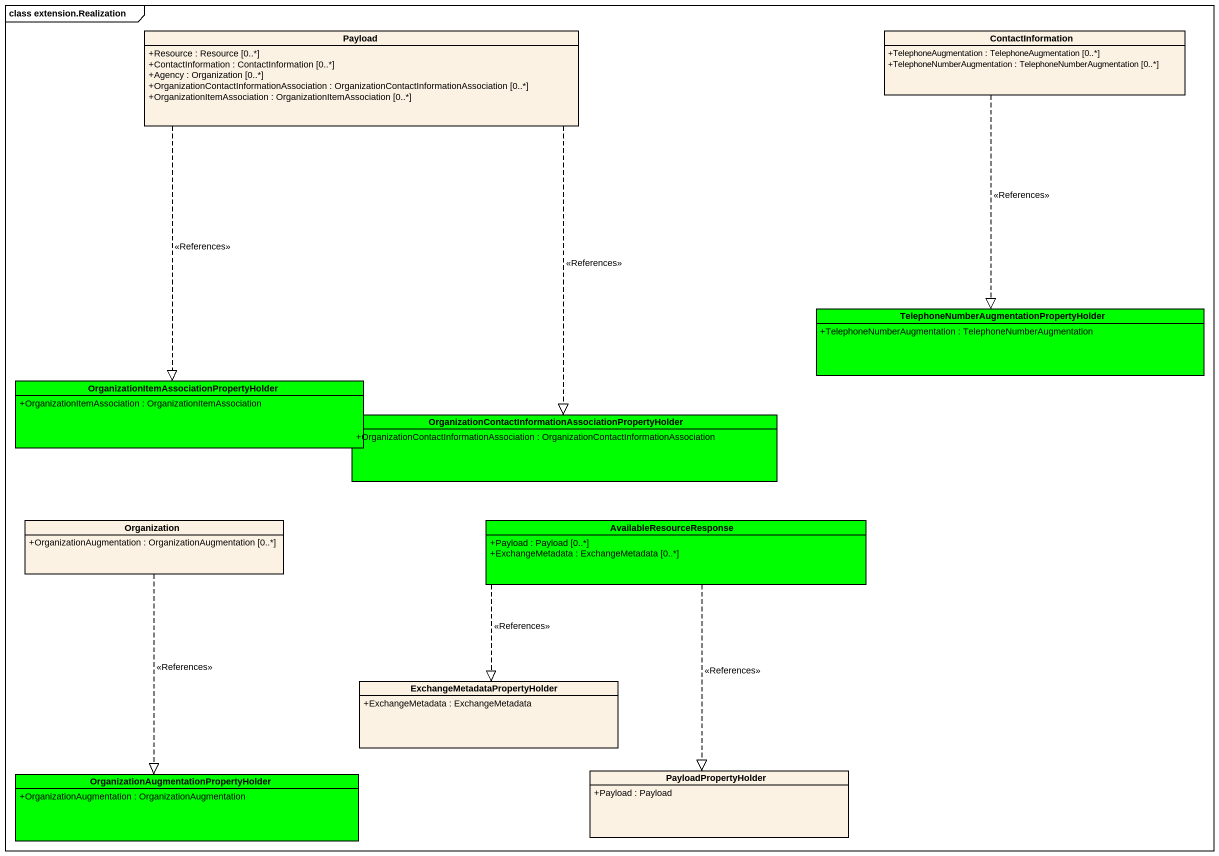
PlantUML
@startuml
mainframe class extension.Realization
hide circle
hide empty members
skinparam classAttributeIconSize 0
class Payload {
  +Resource : Resource [0..*]
  +ContactInformation : ContactInformation [0..*]
  +Agency : Organization [0..*]
  +OrganizationContactInformationAssociation : OrganizationContactInformationAssociation [0..*]
  +OrganizationItemAssociation : OrganizationItemAssociation [0..*]
}
class ContactInformation {
  +TelephoneAugmentation : TelephoneAugmentation [0..*]
  +TelephoneNumberAugmentation : TelephoneNumberAugmentation [0..*]
}
class "TelephoneNumberAugmentationPropertyHolder" as TelephoneNumberAugmentationP #00FF00 {
  +TelephoneNumberAugmentation : TelephoneNumberAugmentation
}
class "OrganizationItemAssociationPropertyHolder" as OrganizationItemAssociationP #00FF00 {
  +OrganizationItemAssociation : OrganizationItemAssociation
}
class "OrganizationContactInformationAssociationPropertyHolder" as OrganizationContactInformati #00FF00 {
  +OrganizationContactInformationAssociation : OrganizationContactInformationAssociation
}
class Organization {
  +OrganizationAugmentation : OrganizationAugmentation [0..*]
}
class AvailableResourceResponse #00FF00 {
  +Payload : Payload [0..*]
  +ExchangeMetadata : ExchangeMetadata [0..*]
}
class "ExchangeMetadataPropertyHolder" as ExchangeMetadataPropertyHold {
  +ExchangeMetadata : ExchangeMetadata
}
class "OrganizationAugmentationPropertyHolder" as OrganizationAugmentationProp #00FF00 {
  +OrganizationAugmentation : OrganizationAugmentation
}
class PayloadPropertyHolder {
  +Payload : Payload
}
Payload ..|> OrganizationItemAssociationP : <<References>>
Payload ..|> OrganizationContactInformati : <<References>>
ContactInformation ..|> TelephoneNumberAugmentationP : <<References>>
Organization ..|> OrganizationAugmentationProp : <<References>>
AvailableResourceResponse ..|> ExchangeMetadataPropertyHold : <<References>>
AvailableResourceResponse ..|> PayloadPropertyHolder : <<References>>
@enduml
